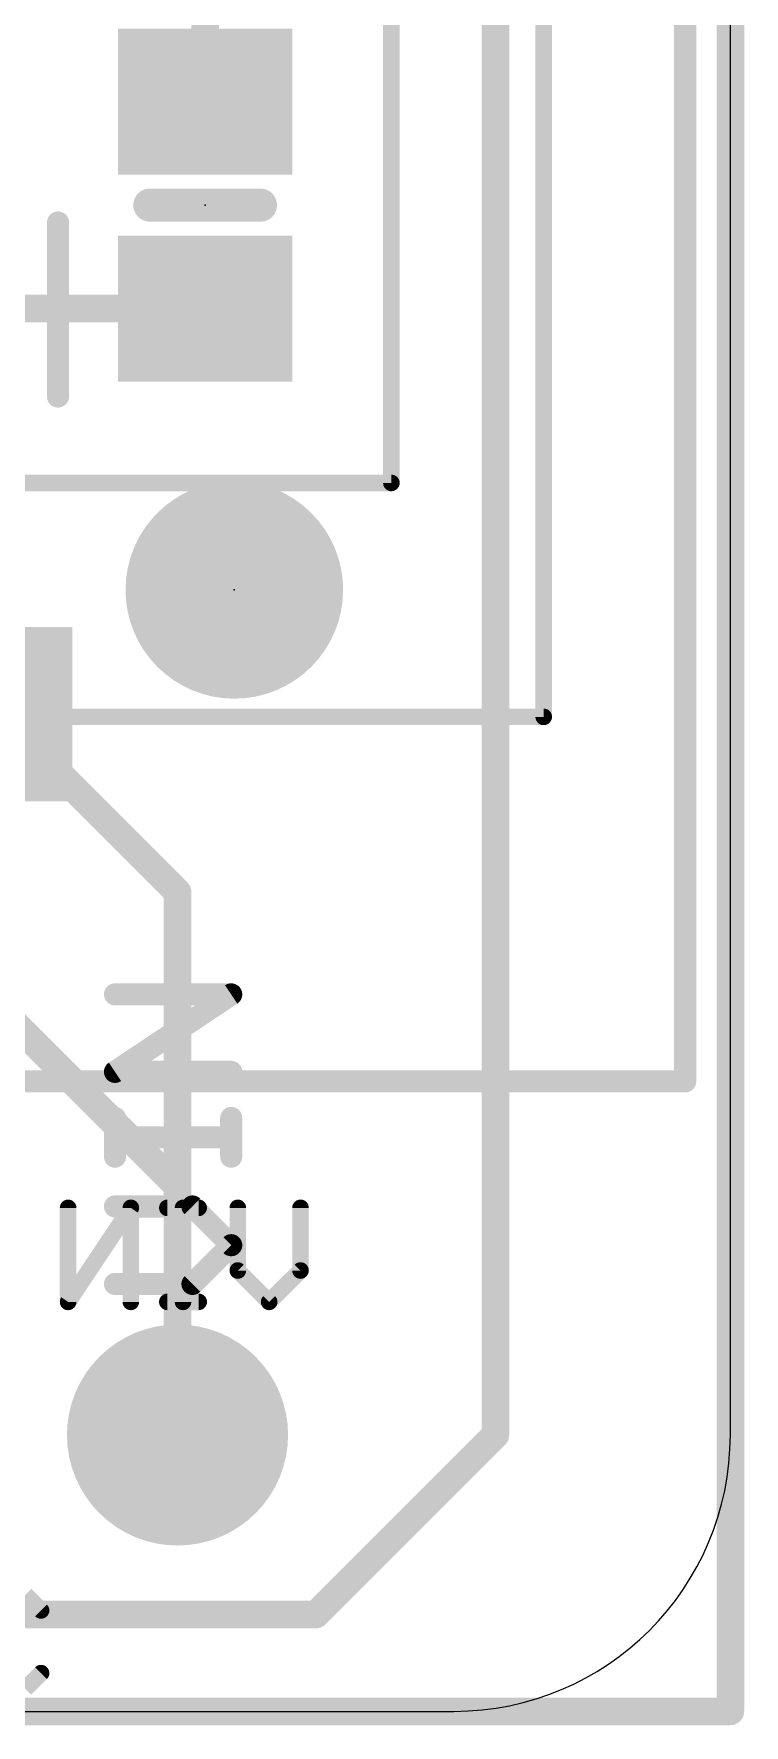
# Model space of a CAD drawing. Extents: x -0.1 to 35.7, y -0.1 to 59.2.
# Drawn here: x 29.16 to 35.69, y -0.13 to 15.42 of the extents above; entities that cross this region are included whole.
import ezdxf

# ---------------------------------------------------------------- set-up
doc = ezdxf.new("R2010")
doc.units = 0
for name, color, linetype in [('1', 12, 'CONTINUOUS'), ('16', 5, 'CONTINUOUS'), ('17', 110, 'CONTINUOUS'), ('20', 53, 'CONTINUOUS'), ('21', 40, 'CONTINUOUS'), ('22', 6, 'CONTINUOUS'), ('23', 40, 'CONTINUOUS'), ('29', 253, 'CONTINUOUS'), ('30', 253, 'CONTINUOUS'), ('39', 12, 'CONTINUOUS'), ('41', 12, 'CONTINUOUS'), ('52', 253, 'CONTINUOUS')]:
    doc.layers.add(name, color=color, linetype=linetype)

# ---------------------------------------------------------------- blocks, each defined once
blk = doc.blocks.new('RECT')
blk.add_solid([(-0.5, -0.5), (0.5, -0.5), (-0.5, 0.5), (0.5, 0.5)])
blk = doc.blocks.new('PIE')
at = {"const_width": 0.5}
blk.add_lwpolyline([(0, -0.25, 1), (0, 0.25, 1), (0, -0.25)], format="xyb", dxfattribs=at)
blk = doc.blocks.new('ROUNDP')
at = {"const_width": 0.5}
blk.add_lwpolyline([(0, -0.25, 1), (0, 0.25, 1), (0, -0.25)], format="xyb", dxfattribs=at)

msp = doc.modelspace()

# ---------------------------------------------------------------- linework, layer by layer
at = {"layer": '1', "const_width": 0.254}
for points in [[(35.56, 59.055), (35.56, 0)], [(30.734, 14.793), (30.734, 18.542)], [(33.401, 2.54), (33.401, 18.1726)], [(28.514, 12.893), (30.734, 12.893)], [(30.48, 7.53), (28.844, 9.166)], [(30.48, 2.54), (30.48, 7.53)], [(31.75, 0.889), (33.401, 2.54)], [(21.209, 0.889), (31.75, 0.889)], [(35.56, 0), (0, 0)]]:
    msp.add_lwpolyline(points, dxfattribs=at)
at = {"layer": '1', "const_width": 0.127}
for points in [[(30.6705, 14.793, 1), (30.7975, 14.793)], [(30.734, 12.8295, 1), (30.734, 12.9565)], [(30.5435, 7.53, 1), (30.4165, 7.53)], [(30.4351, 7.4851, 1), (30.5249, 7.5749)], [(33.4459, 2.4951, 1), (33.3561, 2.5849)], [(30.4165, 2.54, 1), (30.5435, 2.54)], [(33.3375, 2.54, 1), (33.4645, 2.54)], [(31.7051, 0.9339, 1), (31.7949, 0.8441)], [(31.75, 0.8255, 1), (31.75, 0.9525)], [(35.4965, 0, 1), (35.6235, 0)], [(35.56, -0.0635, 1), (35.56, 0.0635)]]:
    msp.add_lwpolyline(points, format="xyb", dxfattribs=at)
at = {"layer": '16', "const_width": 0.254}
for points in [[(35.56, 59.055), (35.56, 0)], [(27.178, 8.128), (30.48, 4.826)], [(30.48, 4.826), (30.48, 2.54)], [(35.56, 0), (0, 0)]]:
    msp.add_lwpolyline(points, dxfattribs=at)
at = {"layer": '16', "const_width": 0.127}
for points in [[(30.5435, 4.826, 1), (30.4165, 4.826)], [(30.4351, 4.7811, 1), (30.5249, 4.8709)], [(30.4165, 2.54, 1), (30.5435, 2.54)], [(35.4965, 0, 1), (35.6235, 0)], [(35.56, -0.0635, 1), (35.56, 0.0635)]]:
    msp.add_lwpolyline(points, format="xyb", dxfattribs=at)
at = {"layer": '20'}
for p, q in [((35.56, 2.54), (35.56, 56.515)), ((2.54, 0), (33.02, 0))]:
    msp.add_line(p, q, dxfattribs=at)
msp.add_arc((33.02, 2.54), 2.54, 270, 0, dxfattribs=at)
at = {"layer": '21'}
for points, const_width in [([(31.242, 13.843), (30.226, 13.843)], 0.3048), ([(29.382, 13.684), (29.382, 12.084)], 0.2032), ([(29.9057, 5.8774), (30.9734, 6.5892)], 0.2032), ([(30.9734, 6.5892), (29.9057, 6.5892)], 0.2032), ([(30.9734, 5.8774), (29.9057, 5.8774)], 0.2032), ([(29.9057, 5.0978), (29.9057, 5.4537)], 0.2032), ([(30.9734, 5.0978), (30.9734, 5.4537)], 0.2032), ([(30.9734, 5.2758), (29.9057, 5.2758)], 0.2032), ([(30.6175, 4.6402), (29.9057, 4.6402)], 0.2032), ([(30.9734, 4.2843), (30.6175, 4.6402)], 0.2032), ([(30.6175, 3.9284), (30.9734, 4.2843)], 0.2032), ([(29.9057, 3.9284), (30.6175, 3.9284)], 0.2032)]:
    msp.add_lwpolyline(points, dxfattribs=dict(at, const_width=const_width))
for points, const_width in [([(30.226, 13.9192, 1), (30.226, 13.7668)], 0.1524), ([(31.242, 13.7668, 1), (31.242, 13.9192)], 0.1524), ([(29.4328, 13.684, 1), (29.3312, 13.684)], 0.1016), ([(29.3312, 12.084, 1), (29.4328, 12.084)], 0.1016), ([(29.9057, 6.64, 1), (29.9057, 6.5384)], 0.1016), ([(31.0016, 6.5469, 1), (30.9452, 6.6315)], 0.1016), ([(30.9734, 6.5384, 1), (30.9734, 6.64)], 0.1016), ([(29.9057, 5.9282, 1), (29.9057, 5.8266)], 0.1016), ([(29.8775, 5.9197, 1), (29.9339, 5.8351)], 0.1016), ([(30.9734, 5.8266, 1), (30.9734, 5.9282)], 0.1016), ([(29.9565, 5.4537, 1), (29.8549, 5.4537)], 0.1016), ([(31.0242, 5.4537, 1), (30.9226, 5.4537)], 0.1016), ([(29.9057, 5.3266, 1), (29.9057, 5.225)], 0.1016), ([(30.9734, 5.225, 1), (30.9734, 5.3266)], 0.1016), ([(29.8549, 5.0978, 1), (29.9565, 5.0978)], 0.1016), ([(30.9226, 5.0978, 1), (31.0242, 5.0978)], 0.1016), ([(29.9057, 4.691, 1), (29.9057, 4.5894)], 0.1016), ([(30.6534, 4.6761, 1), (30.5816, 4.6043)], 0.1016), ([(30.6175, 4.5894, 1), (30.6175, 4.691)], 0.1016), ([(31.0093, 4.2484, 1), (30.9375, 4.3202)], 0.1016), ([(30.9375, 4.2484, 1), (31.0093, 4.3202)], 0.1016), ([(29.9057, 3.9792, 1), (29.9057, 3.8776)], 0.1016), ([(30.5816, 3.9643, 1), (30.6534, 3.8925)], 0.1016), ([(30.6175, 3.8776, 1), (30.6175, 3.9792)], 0.1016)]:
    msp.add_lwpolyline(points, format="xyb", dxfattribs=dict(at, const_width=const_width))
at = {"layer": '22'}
for points, const_width in [([(35.145, 5.79), (35.145, 53.79)], 0.2032), ([(0.545, 5.79), (35.145, 5.79)], 0.2032), ([(30.051, 4.6275), (29.4747, 3.7632)], 0.1524), ([(29.4747, 3.7632), (29.4747, 4.6275)], 0.1524), ([(30.051, 3.7632), (30.051, 4.6275)], 0.1524), ([(30.6746, 4.6275), (30.3865, 4.6275)], 0.1524), ([(30.5306, 3.7632), (30.5306, 4.6275)], 0.1524), ([(31.0339, 4.0513), (31.0339, 4.6275)], 0.1524), ([(31.6102, 4.6275), (31.6102, 4.0513)], 0.1524), ([(31.322, 3.7632), (31.0339, 4.0513)], 0.1524), ([(31.6102, 4.0513), (31.322, 3.7632)], 0.1524), ([(30.6746, 3.7632), (30.3865, 3.7632)], 0.1524), ([(29.2261, 0.9275), (29.082, 1.0715)], 0.1524), ([(29.082, 0.2072), (29.2261, 0.3513)], 0.1524)]:
    msp.add_lwpolyline(points, dxfattribs=dict(at, const_width=const_width))
for points, const_width in [([(35.0942, 5.79, 1), (35.1958, 5.79)], 0.1016), ([(35.145, 5.7392, 1), (35.145, 5.8408)], 0.1016), ([(29.5128, 4.6275, 1), (29.4366, 4.6275)], 0.0762), ([(30.0891, 4.6275, 1), (30.0129, 4.6275)], 0.0762), ([(30.0827, 4.6064, 1), (30.0193, 4.6487)], 0.0762), ([(30.3865, 4.6656, 1), (30.3865, 4.5894)], 0.0762), ([(30.5687, 4.6275, 1), (30.4925, 4.6275)], 0.0762), ([(30.6746, 4.5894, 1), (30.6746, 4.6656)], 0.0762), ([(31.072, 4.6275, 1), (30.9958, 4.6275)], 0.0762), ([(31.6483, 4.6275, 1), (31.5721, 4.6275)], 0.0762), ([(31.0609, 4.0783, 1), (31.007, 4.0244)], 0.0762), ([(30.9958, 4.0513, 1), (31.072, 4.0513)], 0.0762), ([(31.5721, 4.0513, 1), (31.6483, 4.0513)], 0.0762), ([(31.6371, 4.0244, 1), (31.5832, 4.0783)], 0.0762), ([(29.443, 3.7843, 1), (29.5064, 3.7421)], 0.0762), ([(29.4366, 3.7632, 1), (29.5128, 3.7632)], 0.0762), ([(30.0129, 3.7632, 1), (30.0891, 3.7632)], 0.0762), ([(30.3865, 3.8013, 1), (30.3865, 3.7251)], 0.0762), ([(30.4925, 3.7632, 1), (30.5687, 3.7632)], 0.0762), ([(30.6746, 3.7251, 1), (30.6746, 3.8013)], 0.0762), ([(31.2951, 3.7901, 1), (31.349, 3.7363)], 0.0762), ([(31.2951, 3.7363, 1), (31.349, 3.7901)], 0.0762), ([(29.1991, 0.9005, 1), (29.253, 0.9544)], 0.0762), ([(29.253, 0.3243, 1), (29.1991, 0.3782)], 0.0762)]:
    msp.add_lwpolyline(points, format="xyb", dxfattribs=dict(at, const_width=const_width))
at = {"layer": '23'}
for p in [(30.734, 13.843), (31.002, 10.307)]:
    msp.add_point(p, dxfattribs=at)
at = {"layer": '29'}
for points, const_width in [([(31.002, 11.057, 0.4142), (30.252, 10.307)], 0.5), ([(31.752, 10.307, 0.4142), (31.002, 11.057)], 0.5), ([(31.002, 11.182, 1), (31.002, 10.932)], 0.25), ([(31.002, 10.932, 1), (31.002, 11.182)], 0.25), ([(30.252, 10.307, 0.4142), (31.002, 9.557)], 0.5), ([(30.377, 10.307, 1), (30.127, 10.307)], 0.25), ([(30.127, 10.307, 1), (30.377, 10.307)], 0.25), ([(31.002, 9.557, 0.4142), (31.752, 10.307)], 0.5), ([(31.877, 10.307, 1), (31.627, 10.307)], 0.25), ([(31.627, 10.307, 1), (31.877, 10.307)], 0.25), ([(31.002, 9.682, 1), (31.002, 9.432)], 0.25), ([(31.002, 9.432, 1), (31.002, 9.682)], 0.25)]:
    msp.add_lwpolyline(points, format="xyb", dxfattribs=dict(at, const_width=const_width))
at = {"layer": '39'}
for points, const_width in [([(31.002, 11.057, 0.4142), (30.252, 10.307)], 0.5), ([(31.752, 10.307, 0.4142), (31.002, 11.057)], 0.5), ([(31.002, 11.182, 1), (31.002, 10.932)], 0.25), ([(31.002, 10.932, 1), (31.002, 11.182)], 0.25), ([(30.252, 10.307, 0.4142), (31.002, 9.557)], 0.5), ([(30.377, 10.307, 1), (30.127, 10.307)], 0.25), ([(30.127, 10.307, 1), (30.377, 10.307)], 0.25), ([(31.002, 9.557, 0.4142), (31.752, 10.307)], 0.5), ([(31.877, 10.307, 1), (31.627, 10.307)], 0.25), ([(31.627, 10.307, 1), (31.877, 10.307)], 0.25), ([(31.002, 9.682, 1), (31.002, 9.432)], 0.25), ([(31.002, 9.432, 1), (31.002, 9.682)], 0.25)]:
    msp.add_lwpolyline(points, format="xyb", dxfattribs=dict(at, const_width=const_width))
at = {"layer": '41'}
for points, const_width in [([(31.002, 11.057, 0.4142), (30.252, 10.307)], 0.5), ([(31.752, 10.307, 0.4142), (31.002, 11.057)], 0.5), ([(31.002, 11.182, 1), (31.002, 10.932)], 0.25), ([(31.002, 10.932, 1), (31.002, 11.182)], 0.25), ([(30.252, 10.307, 0.4142), (31.002, 9.557)], 0.5), ([(30.377, 10.307, 1), (30.127, 10.307)], 0.25), ([(30.127, 10.307, 1), (30.377, 10.307)], 0.25), ([(31.002, 9.557, 0.4142), (31.752, 10.307)], 0.5), ([(31.877, 10.307, 1), (31.627, 10.307)], 0.25), ([(31.627, 10.307, 1), (31.877, 10.307)], 0.25), ([(31.002, 9.682, 1), (31.002, 9.432)], 0.25), ([(31.002, 9.432, 1), (31.002, 9.682)], 0.25)]:
    msp.add_lwpolyline(points, format="xyb", dxfattribs=dict(at, const_width=const_width))
at = {"layer": '52', "const_width": 0.1524}
for points in [[(33.845, 53.04), (33.845, 9.14)], [(32.445, 11.29), (32.445, 52.09)], [(3.145, 11.29), (32.445, 11.29)], [(33.845, 9.14), (1.645, 9.14)]]:
    msp.add_lwpolyline(points, dxfattribs=at)
at = {"layer": '52', "const_width": 0.0762}
for points in [[(32.445, 11.2519, 1), (32.445, 11.3281)], [(32.4069, 11.29, 1), (32.4831, 11.29)], [(33.8069, 9.14, 1), (33.8831, 9.14)], [(33.845, 9.1019, 1), (33.845, 9.1781)]]:
    msp.add_lwpolyline(points, format="xyb", dxfattribs=at)

# ---------------------------------------------------------------- block references
at = {"layer": '1', "xscale": 1.24, "yscale": 1.5}
for p, rotation in [((30.734, 14.793), 270), ((30.734, 12.893), 270), ((28.844, 9.166), 180)]:
    msp.add_blockref('RECT', p, dxfattribs=dict(at, rotation=rotation))
at = {"layer": '1'}
msp.add_blockref('PIE', (31.002, 10.307), dxfattribs=at)
at = {"layer": '17', "xscale": 1.9304, "yscale": 1.9304, "rotation": 90}
msp.add_blockref('ROUNDP', (30.48, 2.54), dxfattribs=at)
msp.add_blockref('ROUNDP', (30.48, 2.54), dxfattribs=at)
at = {"layer": '29'}
for name, p, xscale, yscale, rotation in [('RECT', (30.734, 14.793), 1.3416, 1.6016, 270), ('RECT', (30.734, 12.893), 1.3416, 1.6016, 270), ('RECT', (28.844, 9.166), 1.3416, 1.6016, 180), ('ROUNDP', (30.48, 2.54), 2.032, 2.032, 90)]:
    msp.add_blockref(name, p, dxfattribs=dict(at, xscale=xscale, yscale=yscale, rotation=rotation))
at = {"layer": '29', "xscale": 1.1016, "yscale": 1.1016}
msp.add_blockref('PIE', (31.002, 10.307), dxfattribs=at)
at = {"layer": '30', "xscale": 2.032, "yscale": 2.032, "rotation": 90}
msp.add_blockref('ROUNDP', (30.48, 2.54), dxfattribs=at)

doc.saveas('drawing.dxf')
